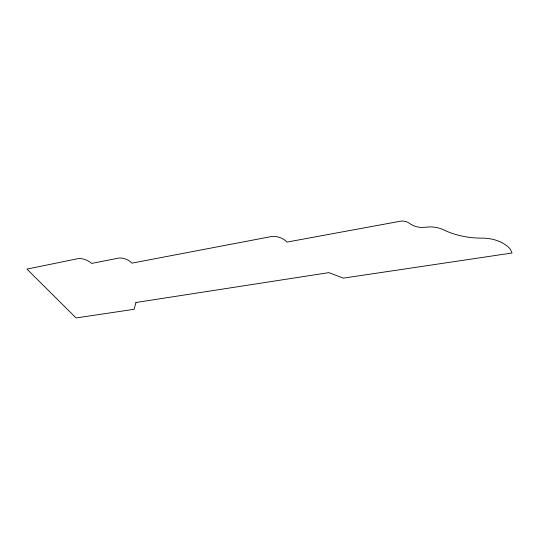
<?xml version="1.0" encoding="UTF-8"?>
<svg xmlns="http://www.w3.org/2000/svg" width="539" height="539" viewBox="0 0 539 539"><rect width="100%" height="100%" fill="white"/><g stroke="black" fill="none" stroke-linecap="round" stroke-linejoin="round"><path stroke-width="0.81" d="M135.949 302.494L134.096 309.305L76.053 317.949L26.95 269.096L78.323 258.592A11.528 6.219 25.5 0 1 91.691 263.423L118.903 258.053A10.443 5.855 24.2 0 1 131.967 263.126L270.928 236.641A12.808 8.166 17.2 0 1 286.97 242.085L400.403 221.226A8.301 5.565 8.7 0 1 409.815 223.685L412.059 224.918A14.991 10.174 7.3 0 0 421.33 227.445L426.16 227.188A21.257 13.926 7.1 0 1 444.473 230.288A64.754 44.75 2.6 0 0 482.311 238.123A29.382 18.622 4.4 0 1 510.379 249.308L512.05 253.007L343.323 278.137L328.851 272.633L135.949 302.494"/></g></svg>
